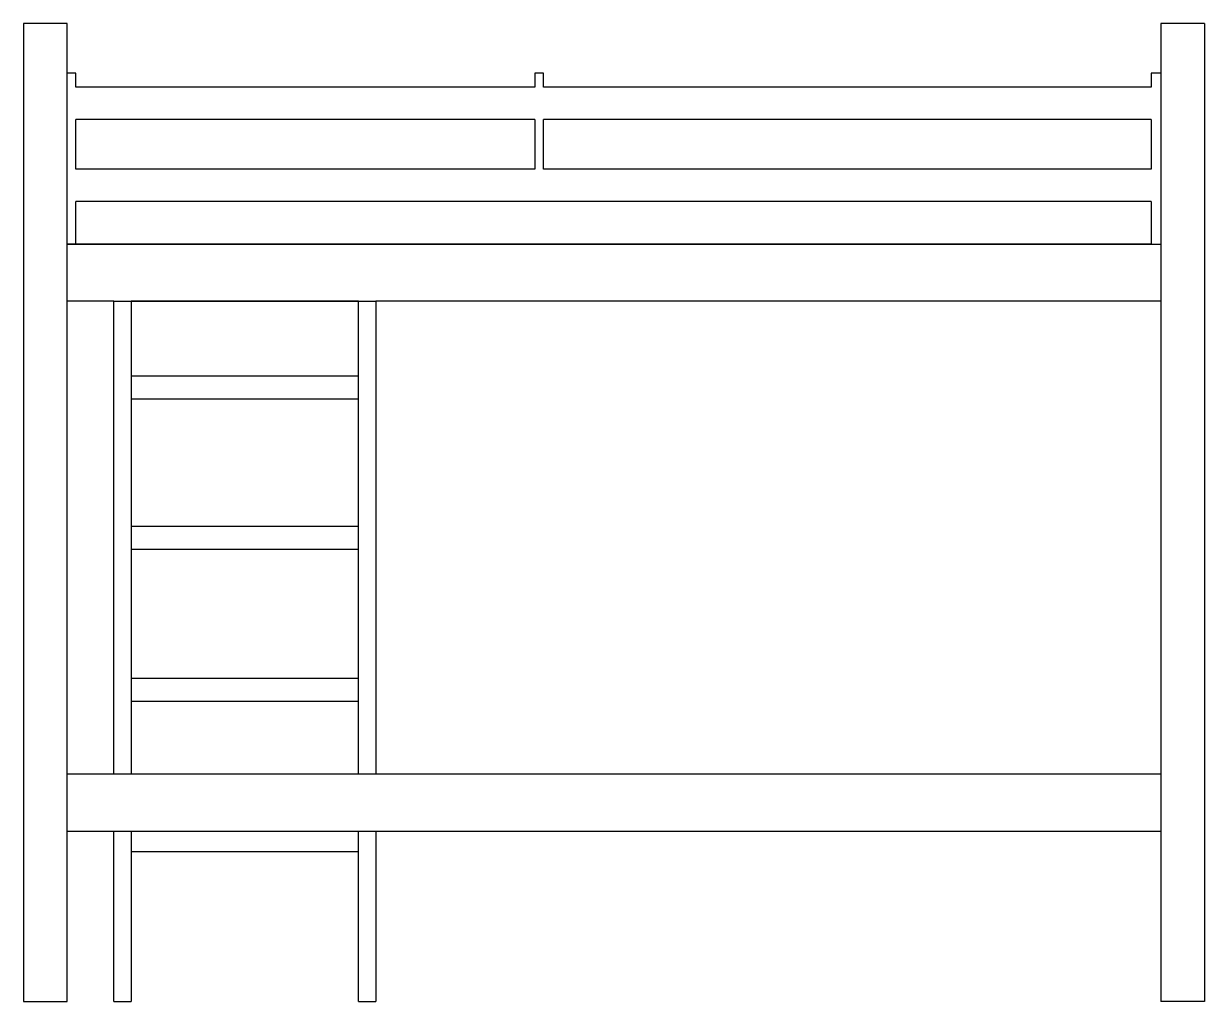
# Model space of a CAD drawing. Extents: x -59805.78 to -59803.7, y 15032.59 to 15034.32.
import ezdxf

# ---------------------------------------------------------------- set-up
doc = ezdxf.new("R2010")
doc.units = 0
doc.header["$LTSCALE"] = 1000
doc.header["$MEASUREMENT"] = 0
doc.layers.add('家具', color=7, linetype='CONTINUOUS')

msp = doc.modelspace()

# ---------------------------------------------------------------- linework, layer by layer
at = {"layer": '家具'}
for p, q in [((-59805.7061, 15034.3156), (-59805.7831, 15034.3156)), ((-59805.7831, 15034.3156), (-59805.7831, 15032.5946)), ((-59805.7061, 15032.5946), (-59805.7061, 15034.3156)), ((-59803.7031, 15034.3156), (-59803.7801, 15034.3156)), ((-59803.7801, 15034.3156), (-59803.7801, 15032.5946)), ((-59803.7031, 15034.3156), (-59803.7031, 15032.5946)), ((-59805.691, 15034.2283), (-59805.7061, 15034.2283)), ((-59805.691, 15034.2041), (-59805.691, 15034.2283)), ((-59804.8675, 15034.2283), (-59804.8823, 15034.2283)), ((-59804.8823, 15034.2283), (-59804.8823, 15034.2041)), ((-59804.8675, 15034.2041), (-59804.8675, 15034.2283)), ((-59803.7801, 15034.2283), (-59803.7966, 15034.2283)), ((-59803.7966, 15034.2283), (-59803.7966, 15034.2041)), ((-59804.8823, 15034.2041), (-59805.691, 15034.2041)), ((-59803.7966, 15034.2041), (-59804.8675, 15034.2041)), ((-59805.691, 15034.0597), (-59805.691, 15034.1469)), ((-59804.8823, 15034.1469), (-59805.691, 15034.1469)), ((-59804.8823, 15034.1469), (-59804.8823, 15034.0597)), ((-59804.8675, 15034.0597), (-59804.8675, 15034.1469)), ((-59803.7966, 15034.1469), (-59804.8675, 15034.1469)), ((-59803.7966, 15034.1469), (-59803.7966, 15034.0597)), ((-59804.8823, 15034.0597), (-59805.691, 15034.0597)), ((-59803.7966, 15034.0597), (-59804.8675, 15034.0597)), ((-59805.691, 15033.9273), (-59805.691, 15034.0025)), ((-59803.7966, 15034.0025), (-59805.691, 15034.0025)), ((-59803.7966, 15034.0025), (-59803.7966, 15033.9273)), ((-59805.691, 15033.9273), (-59805.7061, 15033.9273)), ((-59805.7061, 15033.9273), (-59803.7801, 15033.9273)), ((-59803.7966, 15033.9273), (-59805.691, 15033.9273)), ((-59805.6239, 15033.8273), (-59805.7061, 15033.8273)), ((-59805.6239, 15032.9947), (-59805.6239, 15033.8273)), ((-59805.6239, 15033.8273), (-59805.1627, 15033.8273)), ((-59805.1931, 15033.8273), (-59805.5935, 15033.8273)), ((-59805.5935, 15033.8273), (-59805.5935, 15032.9947)), ((-59805.1931, 15032.9947), (-59805.1931, 15033.8273)), ((-59803.7801, 15033.8273), (-59805.1627, 15033.8273)), ((-59805.1627, 15033.8273), (-59805.1627, 15032.9947)), ((-59805.1931, 15033.6952), (-59805.5935, 15033.6952)), ((-59805.1931, 15033.6549), (-59805.5935, 15033.6549)), ((-59805.1931, 15033.4302), (-59805.5935, 15033.4302)), ((-59805.1931, 15033.3899), (-59805.5935, 15033.3899)), ((-59805.1931, 15033.1629), (-59805.5935, 15033.1629)), ((-59805.1931, 15033.1226), (-59805.5935, 15033.1226)), ((-59803.7801, 15032.9947), (-59805.7061, 15032.9947)), ((-59803.7801, 15032.8936), (-59805.7061, 15032.8936)), ((-59805.6239, 15032.5946), (-59805.6239, 15032.8936)), ((-59805.5935, 15032.8936), (-59805.5935, 15032.5946)), ((-59805.1931, 15032.5946), (-59805.1931, 15032.8936)), ((-59805.1627, 15032.8936), (-59805.1627, 15032.5946)), ((-59805.1931, 15032.858), (-59805.5935, 15032.858)), ((-59805.7831, 15032.5946), (-59805.7061, 15032.5946)), ((-59805.6239, 15032.5946), (-59805.5935, 15032.5946)), ((-59805.1931, 15032.5946), (-59805.1627, 15032.5946)), ((-59803.7031, 15032.5946), (-59803.7801, 15032.5946))]:
    msp.add_line(p, q, dxfattribs=at)

doc.saveas('drawing.dxf')
